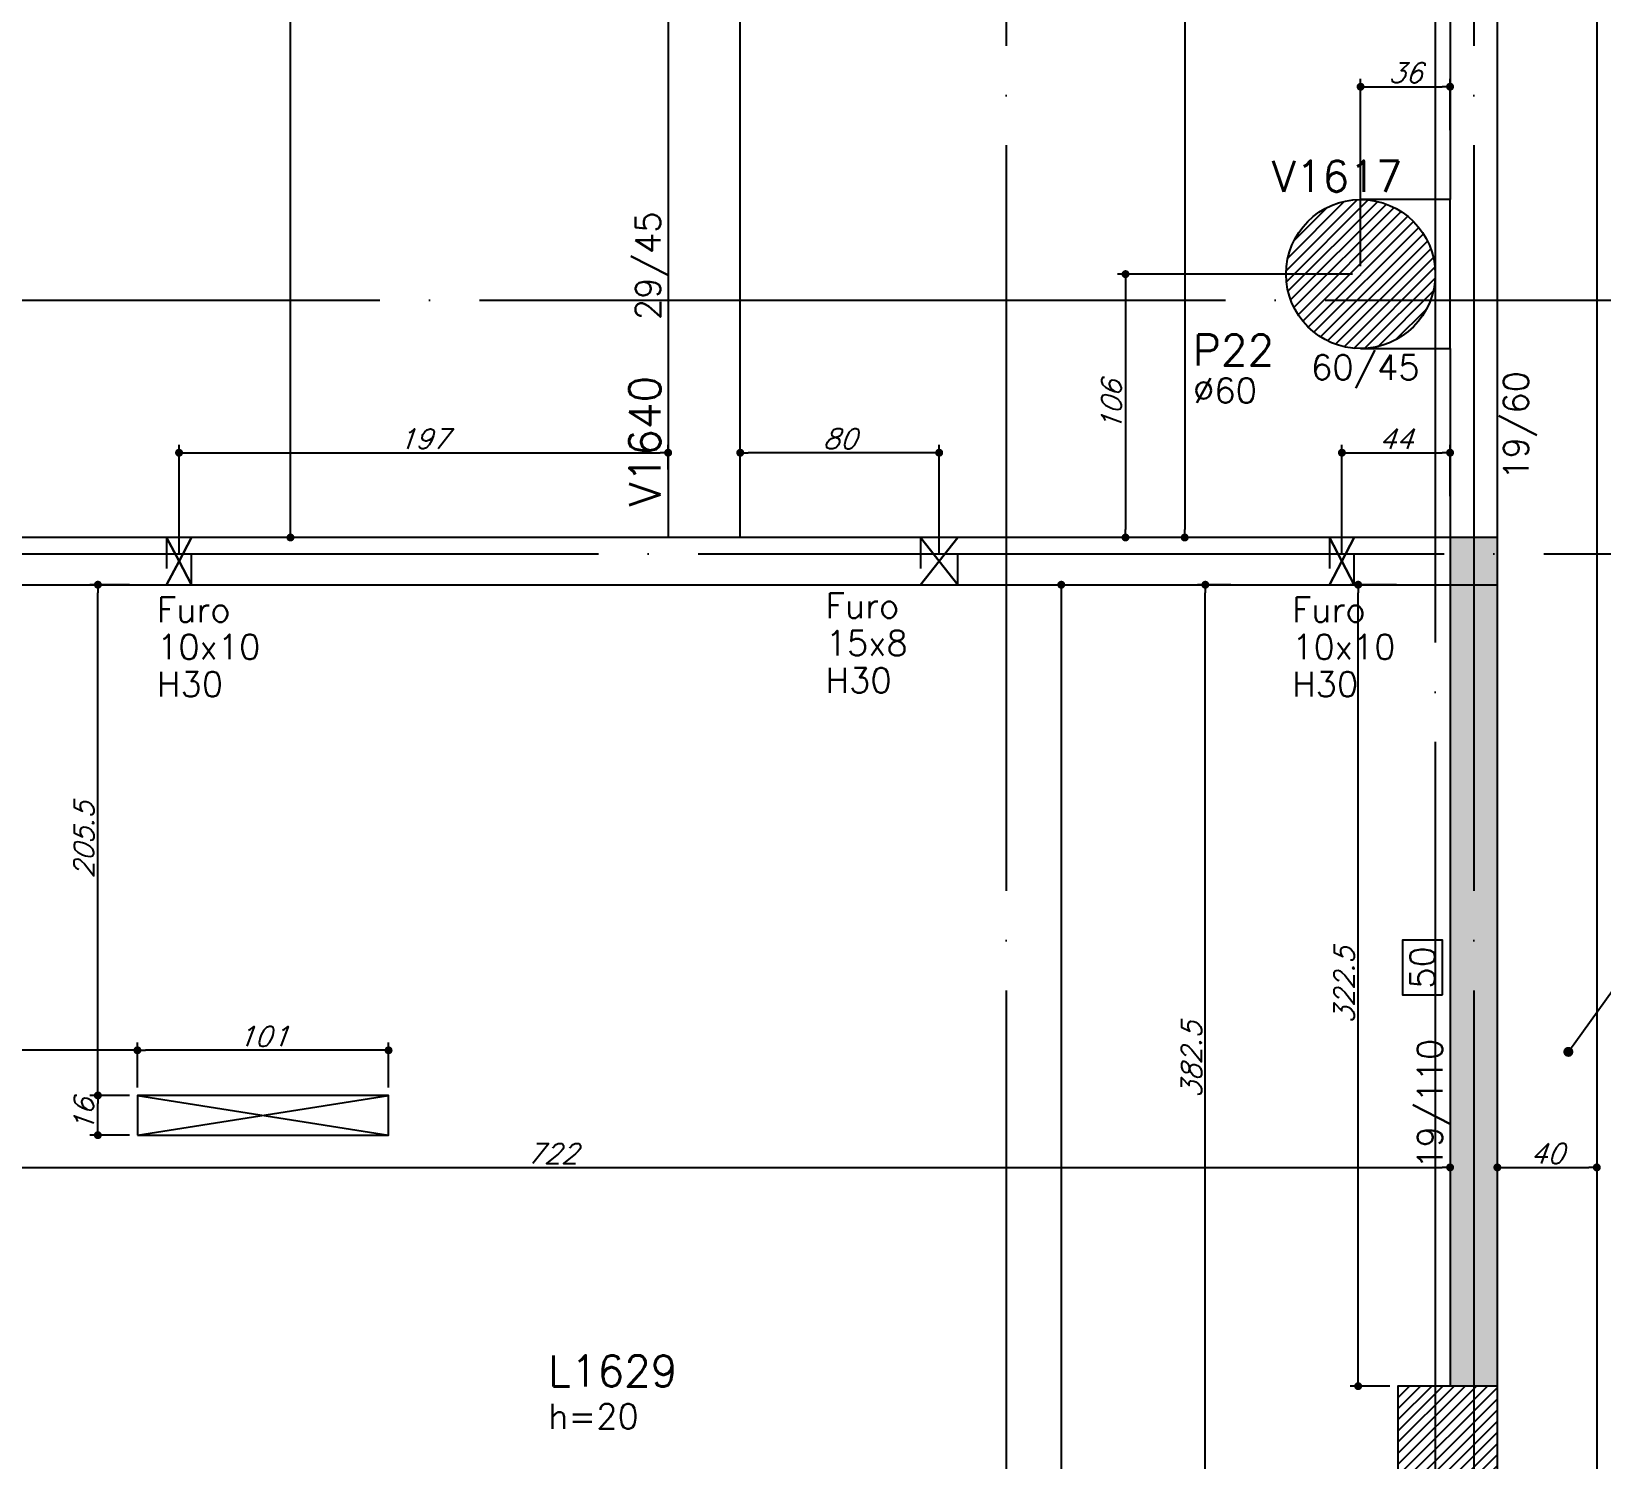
# Model space of a CAD drawing. Header units: millimetres. Extents: x -2368 to 4502, y -2283 to 2217.
# Drawn here: x 1665 to 2297, y -482 to 93 of the extents above; entities that cross this region are included whole.
import ezdxf
from ezdxf import colors
from ezdxf.entities.mleader import LeaderData, LeaderLine
from ezdxf.enums import TextEntityAlignment as Align
from ezdxf.math import Vec2, Vec3

# ---------------------------------------------------------------- set-up
doc = ezdxf.new("R2010")
doc.units = ezdxf.units.MM
doc.header["$LTSCALE"] = 50
doc.linetypes.add('EIXO', pattern=[6.8, 6, -0.4, 0, -0.4])
doc.linetypes.add('HIDDEN', pattern=[0.375, 0.25, -0.125])
for name, color, linetype in [('F-AUX-RED', 1, 'Continuous'), ('F-COTAS', 106, 'Continuous'), ('F-COTAS-FUROS', 50, 'Continuous'), ('F-COTAS-FUROS VIGA', 50, 'Continuous'), ('F-DESNIVEL-1', 254, 'Continuous'), ('F-EIXO', 12, 'EIXO'), ('F-FURO-PAREDE', 2, 'HIDDEN'), ('F-FURO-PAREDE-TEXTOS', 2, 'Continuous'), ('F-LAJES', 3, 'Continuous'), ('F-LAJES-DIM', 2, 'Continuous'), ('F-LAJES-NOME', 4, 'Continuous'), ('F-PILARES-DIM', 172, 'Continuous'), ('F-PILARES-HACH', 174, 'Continuous'), ('F-PILARES-NOME', 170, 'Continuous'), ('F-PILARES-S', 170, 'Continuous'), ('F-TEXTO', 6, 'Continuous'), ('F-VIGAS', 3, 'Continuous'), ('F-VIGAS-DIM', 2, 'Continuous'), ('F-VIGAS-NOME', 4, 'Continuous'), ('F-VÃO', 1, 'Continuous')]:
    doc.layers.add(name, color=color, linetype=linetype)
doc.styles.add('CP-TEXT-INCL', font='romans.shx', dxfattribs={"oblique": 20})
doc.styles.add('MCP', font='romans.shx')
doc.styles.add('ROMANS', font='romans.shx')
doc.styles.get("Standard").update_dxf_attribs({"font": 'romans.shx'})
doc.dimstyles.new('CP-COTAS-50', dxfattribs={"dimscale": 0.64, "dimtxt": 12.5, "dimasz": 5, "dimexe": 5, "dimexo": 5, "dimgap": 2.5, "dimtad": 1, "dimdec": 1, "dimdsep": 46, "dimtxsty": 'CP-TEXT-INCL', "dimblk1": 'DOT', "dimblk2": 'DOT', "dimsah": 1, "dimcen": 9, "dimclrd": 256, "dimclre": 256, "dimclrt": 256, "dimadec": 0, "dimazin": 0, "dimtfac": 1, "dimtdec": 1, "dimtmove": 2, "dimatfit": 3, "dimldrblk": 'DOT', "dimfxl": 0, "dimtolj": 1, "dimarcsym": 0})

# ---------------------------------------------------------------- blocks, each defined once
blk = doc.blocks.new('*U5')
at = {"layer": 'F-VIGAS-DIM', "color": 1}
blk.add_lwpolyline([(0, 0), (22, 0), (22, 16), (0, 16)], close=True, dxfattribs=at)
at = {"layer": 'F-VIGAS-DIM', "style": 'MCP'}
blk.add_attdef('DIM', text='', height=10, dxfattribs=at).set_placement((11, 8), align=Align.MIDDLE_CENTER)
blk = doc.blocks.new('*U12')
at = {"layer": 'F-EIXO'}
blk.add_line((0, 0), (4857.5, 0), dxfattribs=at)
at = {"layer": 'F-TEXTO', "style": 'ROMANS'}
blk.add_attdef('EIXO', text='', height=17.5, dxfattribs=at).set_placement((-28.21, 0), align=Align.MIDDLE_CENTER)
blk = doc.blocks.new('*U13')
at = {"layer": 'F-EIXO'}
blk.add_line((0, 0), (4945.5, 0), dxfattribs=at)
at = {"layer": 'F-TEXTO', "style": 'ROMANS'}
blk.add_attdef('EIXO', text='', height=17.5, dxfattribs=at).set_placement((-28.21, 0), align=Align.MIDDLE_CENTER)
blk = doc.blocks.new('*U17')
at = {"layer": 'F-EIXO'}
blk.add_line((0, 0), (0, -2728.58), dxfattribs=at)
at = {"layer": 'F-TEXTO', "style": 'ROMANS'}
blk.add_attdef('EIXO', text='', height=17.5, rotation=360, dxfattribs=at).set_placement((0, 28.21), align=Align.MIDDLE_CENTER)
blk = doc.blocks.new('*U22')
at = {"layer": 'F-EIXO'}
blk.add_line((0, 0), (0, -2828.58), dxfattribs=at)
at = {"layer": 'F-TEXTO', "style": 'ROMANS'}
blk.add_attdef('EIXO', text='', height=17.5, rotation=360, dxfattribs=at).set_placement((0, 28.21), align=Align.MIDDLE_CENTER)
blk = doc.blocks.new('_DOT')
at = {"color": 0, "linetype": 'ByBlock'}
blk.add_line((-0.5, 0), (-1, 0), dxfattribs=at)
at = {"color": 0, "linetype": 'ByBlock', "const_width": 0.5}
blk.add_lwpolyline([(-0.25, 0, 1), (0.25, 0, 1)], format="xyb", close=True, dxfattribs=at)
blk = doc.blocks.new('*D29')
at = {"layer": 'DEFPOINTS', "color": 0, "transparency": 16777216}
for p in [(1514, -363.97), (2236, -363.97), (2236, -363.97)]:
    blk.add_point(p, dxfattribs=at)
at = {"layer": 'F-COTAS', "lineweight": -2, "transparency": 16777216}
blk.add_line((1517.2, -363.97), (2232.8, -363.97), dxfattribs=at)
at = {"layer": 'F-COTAS', "lineweight": -2, "transparency": 16777216, "xscale": 3.2, "yscale": 3.2, "zscale": 3.2, "rotation": 180}
blk.add_blockref('_DOT', (1514, -363.97), dxfattribs=at)
at = {"layer": 'F-COTAS', "lineweight": -2, "transparency": 16777216, "xscale": 3.2, "yscale": 3.2, "zscale": 3.2}
blk.add_blockref('_DOT', (2236, -363.97), dxfattribs=at)
at = {"layer": 'F-COTAS', "transparency": 16777216, "insert": (1875, -358.37), "char_height": 8, "attachment_point": 5, "style": 'CP-TEXT-INCL'}
blk.add_mtext('\\A1;722', dxfattribs=at)
blk = doc.blocks.new('*D30')
at = {"layer": 'DEFPOINTS', "color": 0, "transparency": 16777216}
for p in [(2255, -363.97), (2295, -363.97), (2295, -363.97)]:
    blk.add_point(p, dxfattribs=at)
at = {"layer": 'F-COTAS', "lineweight": -2, "transparency": 16777216}
blk.add_line((2258.2, -363.97), (2291.8, -363.97), dxfattribs=at)
at = {"layer": 'F-COTAS', "lineweight": -2, "transparency": 16777216, "xscale": 3.2, "yscale": 3.2, "zscale": 3.2, "rotation": 180}
blk.add_blockref('_DOT', (2255, -363.97), dxfattribs=at)
at = {"layer": 'F-COTAS', "lineweight": -2, "transparency": 16777216, "xscale": 3.2, "yscale": 3.2, "zscale": 3.2}
blk.add_blockref('_DOT', (2295, -363.97), dxfattribs=at)
at = {"layer": 'F-COTAS', "transparency": 16777216, "insert": (2275, -358.37), "char_height": 8, "attachment_point": 5, "style": 'CP-TEXT-INCL'}
blk.add_mtext('\\A1;40', dxfattribs=at)
blk = doc.blocks.new('*D114')
at = {"layer": 'DEFPOINTS', "color": 0, "transparency": 16777216}
for p in [(2129.26, 645.5), (2129.26, -110.5), (2129.26, -110.5)]:
    blk.add_point(p, dxfattribs=at)
at = {"layer": 'F-COTAS', "lineweight": -2, "transparency": 16777216}
blk.add_line((2129.26, 642.3), (2129.26, -107.3), dxfattribs=at)
at = {"layer": 'F-COTAS', "lineweight": -2, "transparency": 16777216, "xscale": 3.2, "yscale": 3.2, "zscale": 3.2}
for p, rotation in [((2129.26, 645.5), 90), ((2129.26, -110.5), 270)]:
    blk.add_blockref('_DOT', p, dxfattribs=dict(at, rotation=rotation))
at = {"layer": 'F-COTAS', "transparency": 16777216, "insert": (2123.66, 267.5), "char_height": 8, "attachment_point": 5, "rotation": 90, "style": 'CP-TEXT-INCL'}
blk.add_mtext('\\A1;756', dxfattribs=at)
blk = doc.blocks.new('*D115')
at = {"layer": 'DEFPOINTS', "color": 0, "transparency": 16777216}
for p in [(2079.6, -129.5), (2079.6, -875.5), (2079.6, -875.5)]:
    blk.add_point(p, dxfattribs=at)
at = {"layer": 'F-COTAS', "lineweight": -2, "transparency": 16777216}
blk.add_line((2079.6, -132.7), (2079.6, -872.3), dxfattribs=at)
at = {"layer": 'F-COTAS', "lineweight": -2, "transparency": 16777216, "xscale": 3.2, "yscale": 3.2, "zscale": 3.2}
for p, rotation in [((2079.6, -129.5), 90), ((2079.6, -875.5), 270)]:
    blk.add_blockref('_DOT', p, dxfattribs=dict(at, rotation=rotation))
at = {"layer": 'F-COTAS', "transparency": 16777216, "insert": (2074, -502.5), "char_height": 8, "attachment_point": 5, "rotation": 90, "style": 'CP-TEXT-INCL'}
blk.add_mtext('\\A1;746', dxfattribs=at)
blk = doc.blocks.new('*D134')
at = {"layer": 'DEFPOINTS', "color": 0, "transparency": 16777216}
for p in [(2200, -4.5), (2105.45, -110.5), (2130.94, -110.5)]:
    blk.add_point(p, dxfattribs=at)
at = {"layer": 'F-COTAS', "lineweight": -2, "transparency": 16777216}
for p, q in [((2196.8, -4.5), (2102.25, -4.5)), ((2105.45, -7.7), (2105.45, -107.3)), ((2127.74, -110.5), (2102.25, -110.5))]:
    blk.add_line(p, q, dxfattribs=at)
at = {"layer": 'F-COTAS', "lineweight": -2, "transparency": 16777216, "xscale": 3.2, "yscale": 3.2, "zscale": 3.2}
for p, rotation in [((2105.45, -4.5), 90), ((2105.45, -110.5), 270)]:
    blk.add_blockref('_DOT', p, dxfattribs=dict(at, rotation=rotation))
at = {"layer": 'F-COTAS', "transparency": 16777216, "insert": (2099.85, -57.5), "char_height": 8, "attachment_point": 5, "rotation": 90, "style": 'CP-TEXT-INCL'}
blk.add_mtext('\\A1;106', dxfattribs=at)
blk = doc.blocks.new('*D135')
at = {"layer": 'DEFPOINTS', "color": 0, "transparency": 16777216}
for p in [(2236, 70.9), (2236, 50.26), (2200, -4.5)]:
    blk.add_point(p, dxfattribs=at)
at = {"layer": 'F-COTAS', "lineweight": -2, "transparency": 16777216}
for p, q in [((2200, -1.3), (2200, 74.1)), ((2203.2, 70.9), (2232.8, 70.9)), ((2236, 53.46), (2236, 74.1))]:
    blk.add_line(p, q, dxfattribs=at)
at = {"layer": 'F-COTAS', "lineweight": -2, "transparency": 16777216, "xscale": 3.2, "yscale": 3.2, "zscale": 3.2, "rotation": 180}
blk.add_blockref('_DOT', (2200, 70.9), dxfattribs=at)
at = {"layer": 'F-COTAS', "lineweight": -2, "transparency": 16777216, "xscale": 3.2, "yscale": 3.2, "zscale": 3.2}
blk.add_blockref('_DOT', (2236, 70.9), dxfattribs=at)
at = {"layer": 'F-COTAS', "transparency": 16777216, "insert": (2218, 76.5), "char_height": 8, "attachment_point": 5, "style": 'CP-TEXT-INCL'}
blk.add_mtext('\\A1;36', dxfattribs=at)
blk = doc.blocks.new('*D161')
at = {"layer": 'DEFPOINTS', "color": 0, "transparency": 16777216}
for p in [(2199.01, -129.5), (2217.57, -129.5), (2215, -452)]:
    blk.add_point(p, dxfattribs=at)
at = {"layer": 'F-COTAS', "lineweight": -2, "transparency": 16777216}
for p, q in [((2214.37, -129.5), (2195.81, -129.5)), ((2199.01, -448.8), (2199.01, -132.7)), ((2211.8, -452), (2195.81, -452))]:
    blk.add_line(p, q, dxfattribs=at)
at = {"layer": 'F-COTAS', "lineweight": -2, "transparency": 16777216, "xscale": 3.2, "yscale": 3.2, "zscale": 3.2}
for p, rotation in [((2199.01, -129.5), 90), ((2199.01, -452), 270)]:
    blk.add_blockref('_DOT', p, dxfattribs=dict(at, rotation=rotation))
at = {"layer": 'F-COTAS', "transparency": 16777216, "insert": (2193.41, -290.75), "char_height": 8, "attachment_point": 5, "rotation": 90, "style": 'CP-TEXT-INCL'}
blk.add_mtext('\\A1;322.5', dxfattribs=at)
blk = doc.blocks.new('*D196')
at = {"layer": 'DEFPOINTS', "color": 0, "transparency": 16777216}
for p in [(2796, 1664.5), (2927.77, 1664.5), (2255, -894.5)]:
    blk.add_point(p, dxfattribs=at)
at = {"layer": 'F-COTAS', "lineweight": -2, "transparency": 16777216}
for p, q in [((2799.2, 1664.5), (2930.97, 1664.5)), ((2927.77, -891.3), (2927.77, 1661.3)), ((2258.2, -894.5), (2930.97, -894.5))]:
    blk.add_line(p, q, dxfattribs=at)
at = {"layer": 'F-COTAS', "lineweight": -2, "transparency": 16777216, "xscale": 3.2, "yscale": 3.2, "zscale": 3.2}
for p, rotation in [((2927.77, 1664.5), 90), ((2927.77, -894.5), 270)]:
    blk.add_blockref('_DOT', p, dxfattribs=dict(at, rotation=rotation))
at = {"layer": 'F-COTAS', "transparency": 16777216, "insert": (2922.17, 385), "char_height": 8, "attachment_point": 5, "rotation": 90, "style": 'CP-TEXT-INCL'}
blk.add_mtext('\\A1;2559', dxfattribs=at)
blk = doc.blocks.new('*U296')
at = {"layer": 'F-VÃO'}
for p, q in [((0, 0), (101, 16)), ((0, 16), (101, 0))]:
    blk.add_line(p, q, dxfattribs=at)
at = {"layer": 'F-VÃO', "color": 3}
blk.add_lwpolyline([(0, 0), (101, 0), (101, 16), (0, 16)], close=True, dxfattribs=at)
blk = doc.blocks.new('*D385')
at = {"layer": 'DEFPOINTS', "color": 0, "transparency": 16777216}
for p in [(1708.04, -316.84), (1708.04, -335), (1809.04, -335)]:
    blk.add_point(p, dxfattribs=at)
at = {"layer": 'F-COTAS-FUROS', "lineweight": -2, "transparency": 16777216}
for p, q in [((1708.04, -331.8), (1708.04, -313.64)), ((1809.04, -331.8), (1809.04, -313.64)), ((1805.84, -316.84), (1711.24, -316.84))]:
    blk.add_line(p, q, dxfattribs=at)
at = {"layer": 'F-COTAS-FUROS', "lineweight": -2, "transparency": 16777216, "xscale": 3.2, "yscale": 3.2, "zscale": 3.2, "rotation": 180}
blk.add_blockref('_DOT', (1708.04, -316.84), dxfattribs=at)
at = {"layer": 'F-COTAS-FUROS', "lineweight": -2, "transparency": 16777216, "xscale": 3.2, "yscale": 3.2, "zscale": 3.2}
blk.add_blockref('_DOT', (1809.04, -316.84), dxfattribs=at)
at = {"layer": 'F-COTAS-FUROS', "transparency": 16777216, "insert": (1758.54, -311.24), "char_height": 8, "attachment_point": 5, "style": 'CP-TEXT-INCL'}
blk.add_mtext('\\A1;101', dxfattribs=at)
blk = doc.blocks.new('*D386')
at = {"layer": 'DEFPOINTS', "color": 0, "transparency": 16777216}
for p in [(1514, -316.84), (1514, -335), (1708.04, -335)]:
    blk.add_point(p, dxfattribs=at)
at = {"layer": 'F-COTAS-FUROS', "lineweight": -2, "transparency": 16777216}
for p, q in [((1514, -331.8), (1514, -313.64)), ((1708.04, -331.8), (1708.04, -313.64)), ((1704.84, -316.84), (1517.2, -316.84))]:
    blk.add_line(p, q, dxfattribs=at)
at = {"layer": 'F-COTAS-FUROS', "lineweight": -2, "transparency": 16777216, "xscale": 3.2, "yscale": 3.2, "zscale": 3.2, "rotation": 180}
blk.add_blockref('_DOT', (1514, -316.84), dxfattribs=at)
at = {"layer": 'F-COTAS-FUROS', "lineweight": -2, "transparency": 16777216, "xscale": 3.2, "yscale": 3.2, "zscale": 3.2}
blk.add_blockref('_DOT', (1708.04, -316.84), dxfattribs=at)
at = {"layer": 'F-COTAS-FUROS', "transparency": 16777216, "insert": (1611.02, -311.24), "char_height": 8, "attachment_point": 5, "style": 'CP-TEXT-INCL'}
blk.add_mtext('\\A1;194', dxfattribs=at)
blk = doc.blocks.new('*D387')
at = {"layer": 'DEFPOINTS', "color": 0, "transparency": 16777216}
for p in [(1692.14, -335), (1708.04, -335), (1708.04, -351)]:
    blk.add_point(p, dxfattribs=at)
at = {"layer": 'F-COTAS-FUROS', "lineweight": -2, "transparency": 16777216}
for p, q in [((1704.84, -335), (1688.94, -335)), ((1692.14, -347.8), (1692.14, -338.2)), ((1704.84, -351), (1688.94, -351))]:
    blk.add_line(p, q, dxfattribs=at)
at = {"layer": 'F-COTAS-FUROS', "lineweight": -2, "transparency": 16777216, "xscale": 3.2, "yscale": 3.2, "zscale": 3.2}
for p, rotation in [((1692.14, -335), 90), ((1692.14, -351), 270)]:
    blk.add_blockref('_DOT', p, dxfattribs=dict(at, rotation=rotation))
at = {"layer": 'F-COTAS-FUROS', "transparency": 16777216, "insert": (1686.54, -343), "char_height": 8, "attachment_point": 5, "rotation": 90, "style": 'CP-TEXT-INCL'}
blk.add_mtext('\\A1;16', dxfattribs=at)
blk = doc.blocks.new('*D388')
at = {"layer": 'DEFPOINTS', "color": 0, "transparency": 16777216}
for p in [(1692.14, -129.5), (1708.04, -129.5), (1708.04, -335)]:
    blk.add_point(p, dxfattribs=at)
at = {"layer": 'F-COTAS-FUROS', "lineweight": -2, "transparency": 16777216}
for p, q in [((1704.84, -129.5), (1688.94, -129.5)), ((1692.14, -331.8), (1692.14, -132.7)), ((1704.84, -335), (1688.94, -335))]:
    blk.add_line(p, q, dxfattribs=at)
at = {"layer": 'F-COTAS-FUROS', "lineweight": -2, "transparency": 16777216, "xscale": 3.2, "yscale": 3.2, "zscale": 3.2}
for p, rotation in [((1692.14, -129.5), 90), ((1692.14, -335), 270)]:
    blk.add_blockref('_DOT', p, dxfattribs=dict(at, rotation=rotation))
at = {"layer": 'F-COTAS-FUROS', "transparency": 16777216, "insert": (1686.54, -232.25), "char_height": 8, "attachment_point": 5, "rotation": 90, "style": 'CP-TEXT-INCL'}
blk.add_mtext('\\A1;205.5', dxfattribs=at)
blk = doc.blocks.new('*D396')
at = {"layer": 'DEFPOINTS', "color": 0, "transparency": 16777216}
for p in [(2137.55, -129.5), (2151, -129.5), (2151, -512)]:
    blk.add_point(p, dxfattribs=at)
at = {"layer": 'F-COTAS-FUROS', "lineweight": -2, "transparency": 16777216}
for p, q in [((2147.8, -129.5), (2134.35, -129.5)), ((2137.55, -508.8), (2137.55, -132.7)), ((2147.8, -512), (2134.35, -512))]:
    blk.add_line(p, q, dxfattribs=at)
at = {"layer": 'F-COTAS-FUROS', "lineweight": -2, "transparency": 16777216, "xscale": 3.2, "yscale": 3.2, "zscale": 3.2}
for p, rotation in [((2137.55, -129.5), 90), ((2137.55, -512), 270)]:
    blk.add_blockref('_DOT', p, dxfattribs=dict(at, rotation=rotation))
at = {"layer": 'F-COTAS-FUROS', "transparency": 16777216, "insert": (2131.95, -320.75), "char_height": 8, "attachment_point": 5, "rotation": 90, "style": 'CP-TEXT-INCL'}
blk.add_mtext('\\A1;382.5', dxfattribs=at)
blk = doc.blocks.new('*D464')
at = {"layer": 'DEFPOINTS', "color": 0, "transparency": 16777216}
for p in [(1769.59, 645.5), (1769.64, 645.5), (1769.64, -110.5)]:
    blk.add_point(p, dxfattribs=at)
at = {"layer": 'F-COTAS', "lineweight": -2, "transparency": 16777216}
for p, q in [((1766.44, 645.5), (1766.39, 645.5)), ((1769.59, -107.3), (1769.59, 642.3)), ((1766.44, -110.5), (1766.39, -110.5))]:
    blk.add_line(p, q, dxfattribs=at)
at = {"layer": 'F-COTAS', "lineweight": -2, "transparency": 16777216, "xscale": 3.2, "yscale": 3.2, "zscale": 3.2}
for p, rotation in [((1769.59, 645.5), 90), ((1769.59, -110.5), 270)]:
    blk.add_blockref('_DOT', p, dxfattribs=dict(at, rotation=rotation))
at = {"layer": 'F-COTAS', "transparency": 16777216, "insert": (1763.99, 267.5), "char_height": 8, "attachment_point": 5, "rotation": 90, "style": 'CP-TEXT-INCL'}
blk.add_mtext('\\A1;756', dxfattribs=at)
blk = doc.blocks.new('*D486')
at = {"layer": 'DEFPOINTS', "color": 0, "linetype": 'Continuous', "transparency": 16777216}
for p in [(1921.5, -76.38), (1921.5, -86.35), (1724.79, -120)]:
    blk.add_point(p, dxfattribs=at)
at = {"layer": 'F-COTAS-FUROS VIGA', "linetype": 'Continuous', "lineweight": -2, "transparency": 16777216}
for p, q in [((1724.79, -116.8), (1724.79, -73.18)), ((1921.5, -83.15), (1921.5, -73.18)), ((1727.99, -76.38), (1918.3, -76.38))]:
    blk.add_line(p, q, dxfattribs=at)
at = {"layer": 'F-COTAS-FUROS VIGA', "linetype": 'Continuous', "lineweight": -2, "transparency": 16777216, "xscale": 3.2, "yscale": 3.2, "zscale": 3.2, "rotation": 180}
blk.add_blockref('_DOT', (1724.79, -76.38), dxfattribs=at)
at = {"layer": 'F-COTAS-FUROS VIGA', "linetype": 'Continuous', "lineweight": -2, "transparency": 16777216, "xscale": 3.2, "yscale": 3.2, "zscale": 3.2}
blk.add_blockref('_DOT', (1921.5, -76.38), dxfattribs=at)
at = {"layer": 'F-COTAS-FUROS VIGA', "linetype": 'Continuous', "transparency": 16777216, "insert": (1823.15, -70.78), "char_height": 8, "attachment_point": 5, "style": 'CP-TEXT-INCL'}
blk.add_mtext('\\A1;197', dxfattribs=at)
blk = doc.blocks.new('*D487')
at = {"layer": 'DEFPOINTS', "color": 0, "linetype": 'Continuous', "transparency": 16777216}
for p in [(1950.5, -76.38), (1950.5, -86.71), (2030.51, -120)]:
    blk.add_point(p, dxfattribs=at)
at = {"layer": 'F-COTAS-FUROS VIGA', "linetype": 'Continuous', "lineweight": -2, "transparency": 16777216}
for p, q in [((1950.5, -83.51), (1950.5, -73.18)), ((2030.51, -116.8), (2030.51, -73.18)), ((2027.31, -76.38), (1953.7, -76.38))]:
    blk.add_line(p, q, dxfattribs=at)
at = {"layer": 'F-COTAS-FUROS VIGA', "linetype": 'Continuous', "lineweight": -2, "transparency": 16777216, "xscale": 3.2, "yscale": 3.2, "zscale": 3.2, "rotation": 180}
blk.add_blockref('_DOT', (1950.5, -76.38), dxfattribs=at)
at = {"layer": 'F-COTAS-FUROS VIGA', "linetype": 'Continuous', "lineweight": -2, "transparency": 16777216, "xscale": 3.2, "yscale": 3.2, "zscale": 3.2}
blk.add_blockref('_DOT', (2030.51, -76.38), dxfattribs=at)
at = {"layer": 'F-COTAS-FUROS VIGA', "linetype": 'Continuous', "transparency": 16777216, "insert": (1990.5, -70.78), "char_height": 8, "attachment_point": 5, "style": 'CP-TEXT-INCL'}
blk.add_mtext('\\A1;80', dxfattribs=at)
blk = doc.blocks.new('*D488')
at = {"layer": 'DEFPOINTS', "color": 0, "linetype": 'Continuous', "transparency": 16777216}
for p in [(2236, -76.38), (2236, -97.04), (2192.47, -120)]:
    blk.add_point(p, dxfattribs=at)
at = {"layer": 'F-COTAS-FUROS VIGA', "linetype": 'Continuous', "lineweight": -2, "transparency": 16777216}
for p, q in [((2192.47, -116.8), (2192.47, -73.18)), ((2236, -93.84), (2236, -73.18)), ((2195.67, -76.38), (2232.8, -76.38))]:
    blk.add_line(p, q, dxfattribs=at)
at = {"layer": 'F-COTAS-FUROS VIGA', "linetype": 'Continuous', "lineweight": -2, "transparency": 16777216, "xscale": 3.2, "yscale": 3.2, "zscale": 3.2, "rotation": 180}
blk.add_blockref('_DOT', (2192.47, -76.38), dxfattribs=at)
at = {"layer": 'F-COTAS-FUROS VIGA', "linetype": 'Continuous', "lineweight": -2, "transparency": 16777216, "xscale": 3.2, "yscale": 3.2, "zscale": 3.2}
blk.add_blockref('_DOT', (2236, -76.38), dxfattribs=at)
at = {"layer": 'F-COTAS-FUROS VIGA', "linetype": 'Continuous', "transparency": 16777216, "insert": (2214.24, -70.78), "char_height": 8, "attachment_point": 5, "style": 'CP-TEXT-INCL'}
blk.add_mtext('\\A1;44', dxfattribs=at)

msp = doc.modelspace()

# ---------------------------------------------------------------- hatches: boundary and pattern name
at = {"layer": 'F-COTAS'}
h = msp.add_hatch(dxfattribs=at)
h.set_pattern_fill('ANSI32', color=256)
h.paths.add_polyline_path([(2161.803, 25.5), (2224.006, 25.5), (2224.006, 44.25), (2161.803, 44.25)], flags=9)
h = msp.add_hatch(dxfattribs=at)
h.set_pattern_fill('ANSI32', color=256)
h.paths.add_polyline_path([(1925.518, -25.381), (1925.518, 27.952), (1902.661, 27.952), (1902.661, -25.381)], flags=9)
h = msp.add_hatch(dxfattribs=at)
h.set_pattern_fill('ANSI32', color=256)
h.paths.add_polyline_path([(2131.846, -44.454), (2170.239, -44.454), (2170.239, -25.704), (2131.846, -25.704)], flags=9)
h = msp.add_hatch(dxfattribs=at)
h.set_pattern_fill('ANSI32', color=256)
h.paths.add_polyline_path([(2178.147, -54.143), (2231.004, -54.143), (2231.004, -31.286), (2178.147, -31.286)], flags=9)
h = msp.add_hatch(dxfattribs=at)
h.set_pattern_fill('ANSI32', color=256)
h.paths.add_polyline_path([(2274.643, -88.202), (2274.643, -36.298), (2251.786, -36.298), (2251.786, -88.202)], flags=9)
h = msp.add_hatch(dxfattribs=at)
h.set_pattern_fill('ANSI32', color=256)
h.paths.add_polyline_path([(1921.5, -100.53), (1921.5, -38.327), (1902.75, -38.327), (1902.75, -100.53)], flags=9)
h = msp.add_hatch(dxfattribs=at)
h.set_pattern_fill('ANSI32', color=256)
h.paths.add_polyline_path([(2131.518, -58.829), (2161.757, -58.829), (2161.757, -43.829), (2131.518, -43.829)], flags=9)
h = msp.add_hatch(dxfattribs=at)
h.set_pattern_fill('ANSI32', color=256)
h.paths.add_polyline_path([(2240.018, -365.452), (2240.018, -304.024), (2217.161, -304.024), (2217.161, -365.452)], flags=9)
h = msp.add_hatch(dxfattribs=at)
h.set_pattern_fill('ANSI32', color=256)
h.paths.add_polyline_path([(1872.527, -455.265), (1931.753, -455.265), (1931.753, -436.515), (1872.527, -436.515)], flags=9)
h = msp.add_hatch(dxfattribs=at)
h.set_pattern_fill('ANSI32', color=256)
h.paths.add_polyline_path([(1872.676, -471.64), (1914.819, -471.64), (1914.819, -456.64), (1872.676, -456.64)], flags=9)
at = {"layer": 'F-PILARES-HACH', "linetype": 'Continuous'}
h = msp.add_hatch(dxfattribs=at)
h.set_pattern_fill('ANSI31', color=256, style=0)
edge = h.paths.add_edge_path()
edge.add_arc((2200, -4.5), 30, 0, 360)
h = msp.add_hatch(dxfattribs=at)
h.set_pattern_fill('ANSI31', color=256, style=0)
h.paths.add_polyline_path([(2215, -541), (2255, -541), (2255, -452), (2215, -452)], flags=16)

# ---------------------------------------------------------------- linework, layer by layer
at = {"layer": 'F-DESNIVEL-1', "linetype": 'Continuous'}
for points in [[(2255, -110.5), (2236, -110.5), (2236, -451.9)], [(2255, -110.5), (2236, -451.9), (2255, -451.9)], [(2255, -120), (2255, -451.9), (2255, -120)]]:
    msp.add_solid(points, dxfattribs=at)
at = {"layer": 'F-FURO-PAREDE'}
for points in [[(1724.794, -120), (1719.794, -129.5), (1729.794, -129.5), (1724.794, -120), (1729.794, -129.5), (1729.794, -110.5), (1724.794, -120), (1729.794, -110.5), (1719.794, -110.5), (1724.794, -120), (1719.794, -110.5), (1719.794, -129.5), (1724.794, -120)], [(2030.507, -120), (2023.007, -129.5), (2038.007, -129.5), (2030.507, -120), (2038.007, -129.5), (2038.007, -110.5), (2030.507, -120), (2038.007, -110.5), (2023.007, -110.5), (2030.507, -120), (2023.007, -110.5), (2023.007, -129.5), (2030.507, -120)], [(2192.474, -120), (2187.474, -129.5), (2197.474, -129.5), (2192.474, -120), (2197.474, -129.5), (2197.474, -110.5), (2192.474, -120), (2197.474, -110.5), (2187.474, -110.5), (2192.474, -120), (2187.474, -110.5), (2187.474, -129.5), (2192.474, -120)]]:
    msp.add_lwpolyline(points, dxfattribs=at)
at = {"layer": 'F-LAJES', "linetype": 'Continuous'}
msp.add_line((2295, 617.5), (2295, -855.5), dxfattribs=at)
at = {"layer": 'F-PILARES-S', "linetype": 'Continuous'}
msp.add_lwpolyline([(2215, -541), (2255, -541), (2255, -452), (2215, -452), (2215, -541)], dxfattribs=at)
msp.add_circle((2200, -4.5), 30, dxfattribs=at)
at = {"layer": 'F-VIGAS'}
for points in [[(1921.5, 645.5), (1921.5, -110.5)], [(1950.5, -110.5), (1950.5, 645.5)], [(2236, 602.47), (2236, 25.5)], [(2255, -4.5), (2255, 602.47)], [(2236, 25.5), (2200, 25.5)], [(2236, -34.5), (2236, 25.5)], [(2255, -120), (2255, -4.5)], [(2200, -34.5), (2236, -34.5)], [(2236, -34.5), (2236, -110.5)], [(1921.5, -110.5), (1514, -110.5)], [(1950.5, -110.5), (1921.5, -110.5)], [(2255, -110.5), (1950.5, -110.5)], [(2236, -110.5), (2236, -452)], [(2255, -452), (2255, -120)], [(1514, -129.5), (1936, -129.5)], [(1936, -129.5), (2255, -129.5)]]:
    msp.add_lwpolyline(points, dxfattribs=at)

# ---------------------------------------------------------------- block references
at = {"layer": 'F-EIXO', "linetype": 'Continuous'}
for name, p in [('*U22', (2230, 1847.82)), ('*U17', (2057.5, 1747.82)), ('*U17', (2245.5, 1747.82)), ('*U13', (-1895.471, -15)), ('*U12', (-1807.517, -117))]:
    msp.add_blockref(name, p, dxfattribs=at)
at = {"layer": 'F-VIGAS-DIM', "linetype": 'Continuous', "rotation": 90}
msp.add_blockref('*U5', (2232.875, -294.5), dxfattribs=at).add_auto_attribs({'DIM': '50'})
at = {"layer": 'F-VÃO'}
msp.add_blockref('*U296', (1708.045, -351), dxfattribs=at)

# ---------------------------------------------------------------- texts
at = {"layer": 'F-FURO-PAREDE-TEXTOS', "linetype": 'Continuous', "style": 'MCP'}
for s, p in [('Furo', (1715.945, -144.512)), ('Furo', (1984.853, -142.952)), ('Furo', (2172.474, -144.5)), ('10x10', (1715.945, -159.512)), ('15x8', (1984.853, -157.952)), ('10x10', (2172.474, -159.5)), ('H30', (1984.853, -172.952)), ('H30', (1715.945, -174.512)), ('H30', (2172.474, -174.5))]:
    msp.add_text(s, height=10, dxfattribs=at).set_placement(p)
at = {"layer": 'F-LAJES-DIM', "linetype": 'Continuous', "style": 'MCP'}
msp.add_text('h=20', height=10, dxfattribs=at).set_placement((1873.271, -469.14))
at = {"layer": 'F-LAJES-NOME', "linetype": 'Continuous', "style": 'MCP'}
msp.add_text('L1629', height=12.5, dxfattribs=at).set_placement((1873.271, -452.14))
at = {"layer": 'F-PILARES-DIM', "linetype": 'Continuous', "style": 'MCP'}
msp.add_text('%%c60', height=10, dxfattribs=at).set_placement((2132.59, -56.329))
at = {"layer": 'F-PILARES-NOME', "linetype": 'Continuous', "style": 'MCP'}
msp.add_text('P22', height=12.5, dxfattribs=at).set_placement((2132.59, -41.329))
at = {"layer": 'F-VIGAS-DIM', "linetype": 'Continuous', "style": 'MCP'}
for s, p in [('29/45', (1918.375, -23)), ('19/60', (2267.5, -87.25)), ('19/110', (2232.875, -364.5))]:
    msp.add_text(s, height=10, rotation=90, dxfattribs=at).set_placement(p)
msp.add_text('60/45', height=10, dxfattribs=at).set_placement((2180.052, -47))
at = {"layer": 'F-VIGAS-NOME', "linetype": 'Continuous', "style": 'MCP'}
msp.add_text('V1617', height=12.5, dxfattribs=at).set_placement((2164.333, 28.625))
msp.add_text('V1640', height=12.5, rotation=90, dxfattribs=at).set_placement((1918.375, -98))

# ---------------------------------------------------------------- dimensions: what is measured, and where the dimension line sits
at = {"layer": 'F-COTAS'}
for base, p1, p2, angle, picture, middle in [((2927.774, 1664.5), (2255, -894.5), (2796, 1664.5), 90, '*D196', (2922.174, 385)), ((2129.258, -110.5), (2129.258, 645.5), (2129.258, -110.5), 90, '*D114', (2123.658, 267.5)), ((2105.454, -110.5), (2200, -4.5), (2130.939, -110.5), 90, '*D134', (2099.854, -57.5)), ((2079.599, -875.5), (2079.599, -129.5), (2079.599, -875.5), 90, '*D115', (2073.999, -502.5)), ((2199.01, -129.5), (2215, -452), (2217.571, -129.5), 90, '*D161', (2193.41, -290.75)), ((2236, -363.974), (1514, -363.974), (2236, -363.974), 180, '*D29', (1875, -358.374)), ((2295, -363.974), (2255, -363.974), (2295, -363.974), 180, '*D30', (2275, -358.374))]:
    dim = msp.add_linear_dim(base=base, p1=p1, p2=p2, angle=angle, dimstyle='CP-COTAS-50', dxfattribs=at)
    dim.commit()
    dim.dimension.update_dxf_attribs({"geometry": picture, "text_midpoint": middle})
dim = msp.add_linear_dim(base=(1769.589, 645.5), p1=(1769.643, -110.5), p2=(1769.643, 645.5), angle=90, dimstyle='CP-COTAS-50', override={"dimfxl": 7.5}, dxfattribs=at)
dim.commit()
dim.dimension.update_dxf_attribs({"geometry": '*D464', "text_midpoint": (1763.989, 267.5)})
dim = msp.add_linear_dim(base=(2236, 70.903), p1=(2200, -4.5), p2=(2236, 50.256), dimstyle='CP-COTAS-50', dxfattribs=at)
dim.commit()
dim.dimension.update_dxf_attribs({"geometry": '*D135', "text_midpoint": (2218, 76.503)})
at = {"layer": 'F-COTAS-FUROS'}
for base, p1, p2, picture, middle in [((1692.137, -129.5), (1708.045, -335), (1708.045, -129.5), '*D388', (1686.537, -232.25)), ((2137.555, -129.5), (2151, -512), (2151, -129.5), '*D396', (2131.955, -320.75)), ((1692.137, -335), (1708.045, -351), (1708.045, -335), '*D387', (1686.537, -343))]:
    dim = msp.add_linear_dim(base=base, p1=p1, p2=p2, angle=90, dimstyle='CP-COTAS-50', override={"dimfxl": 7.5}, dxfattribs=at)
    dim.commit()
    dim.dimension.update_dxf_attribs({"geometry": picture, "text_midpoint": middle})
for base, p1, p2, picture, middle in [((1514, -316.838), (1708.045, -335), (1514, -335), '*D386', (1611.022, -311.238)), ((1708.045, -316.838), (1809.045, -335), (1708.045, -335), '*D385', (1758.545, -311.238))]:
    dim = msp.add_linear_dim(base=base, p1=p1, p2=p2, dimstyle='CP-COTAS-50', override={"dimfxl": 7.5}, dxfattribs=at)
    dim.commit()
    dim.dimension.update_dxf_attribs({"geometry": picture, "text_midpoint": middle})
at = {"layer": 'F-COTAS-FUROS VIGA', "linetype": 'Continuous'}
for base, p1, p2, picture, middle in [((1921.5, -76.378), (1724.794, -120), (1921.5, -86.346), '*D486', (1823.147, -70.778)), ((1950.5, -76.378), (2030.507, -120), (1950.5, -86.715), '*D487', (1990.504, -70.778)), ((2236, -76.378), (2192.474, -120), (2236, -97.037), '*D488', (2214.237, -70.778))]:
    dim = msp.add_linear_dim(base=base, p1=p1, p2=p2, dimstyle='CP-COTAS-50', override={"dimdec": 0, "dimfxl": 7.5}, dxfattribs=at)
    dim.commit()
    dim.dimension.update_dxf_attribs({"geometry": picture, "text_midpoint": middle})

# ---------------------------------------------------------------- leaders
at = {"layer": 'F-AUX-RED'}
ml = msp.add_multileader_mtext('Standard', dxfattribs=at)
ml.set_content('', color=256)
ml.set_leader_properties()
ml.set_arrow_properties(name='DOT')
ml.build(insert=Vec2(0, 0))
ctx = ml.context
ctx.base_point, ctx.char_height, ctx.plane_origin = Vec3(2374.678, -277.594), 5, Vec3(2283.553, -317.478)
notes = []
notes.append((ctx, [(0, (1, 1, 0), (2312.181, -277.594), (1, 0), 62.497, [(0, [(2283.553, -317.478)], 0, [])])]))
ctx.mtext.insert, ctx.mtext.flow_direction = Vec3(2376.678, -275.094), 5
for ctx, leaders in notes:
    for number, flags, end, landing, length, lines in leaders:
        leader = LeaderData()
        leader.index, (leader.has_last_leader_line, leader.has_dogleg_vector, leader.attachment_direction) = number, flags
        leader.last_leader_point, leader.dogleg_vector, leader.dogleg_length = Vec3(end), Vec3(landing), length
        for number, points, colour, breaks in lines:
            line = LeaderLine()
            line.index, line.vertices, line.color, line.breaks = number, Vec3.list(points), colors.encode_raw_color(colour), breaks
            leader.lines.append(line)
        ctx.leaders.append(leader)

doc.saveas('drawing.dxf')
